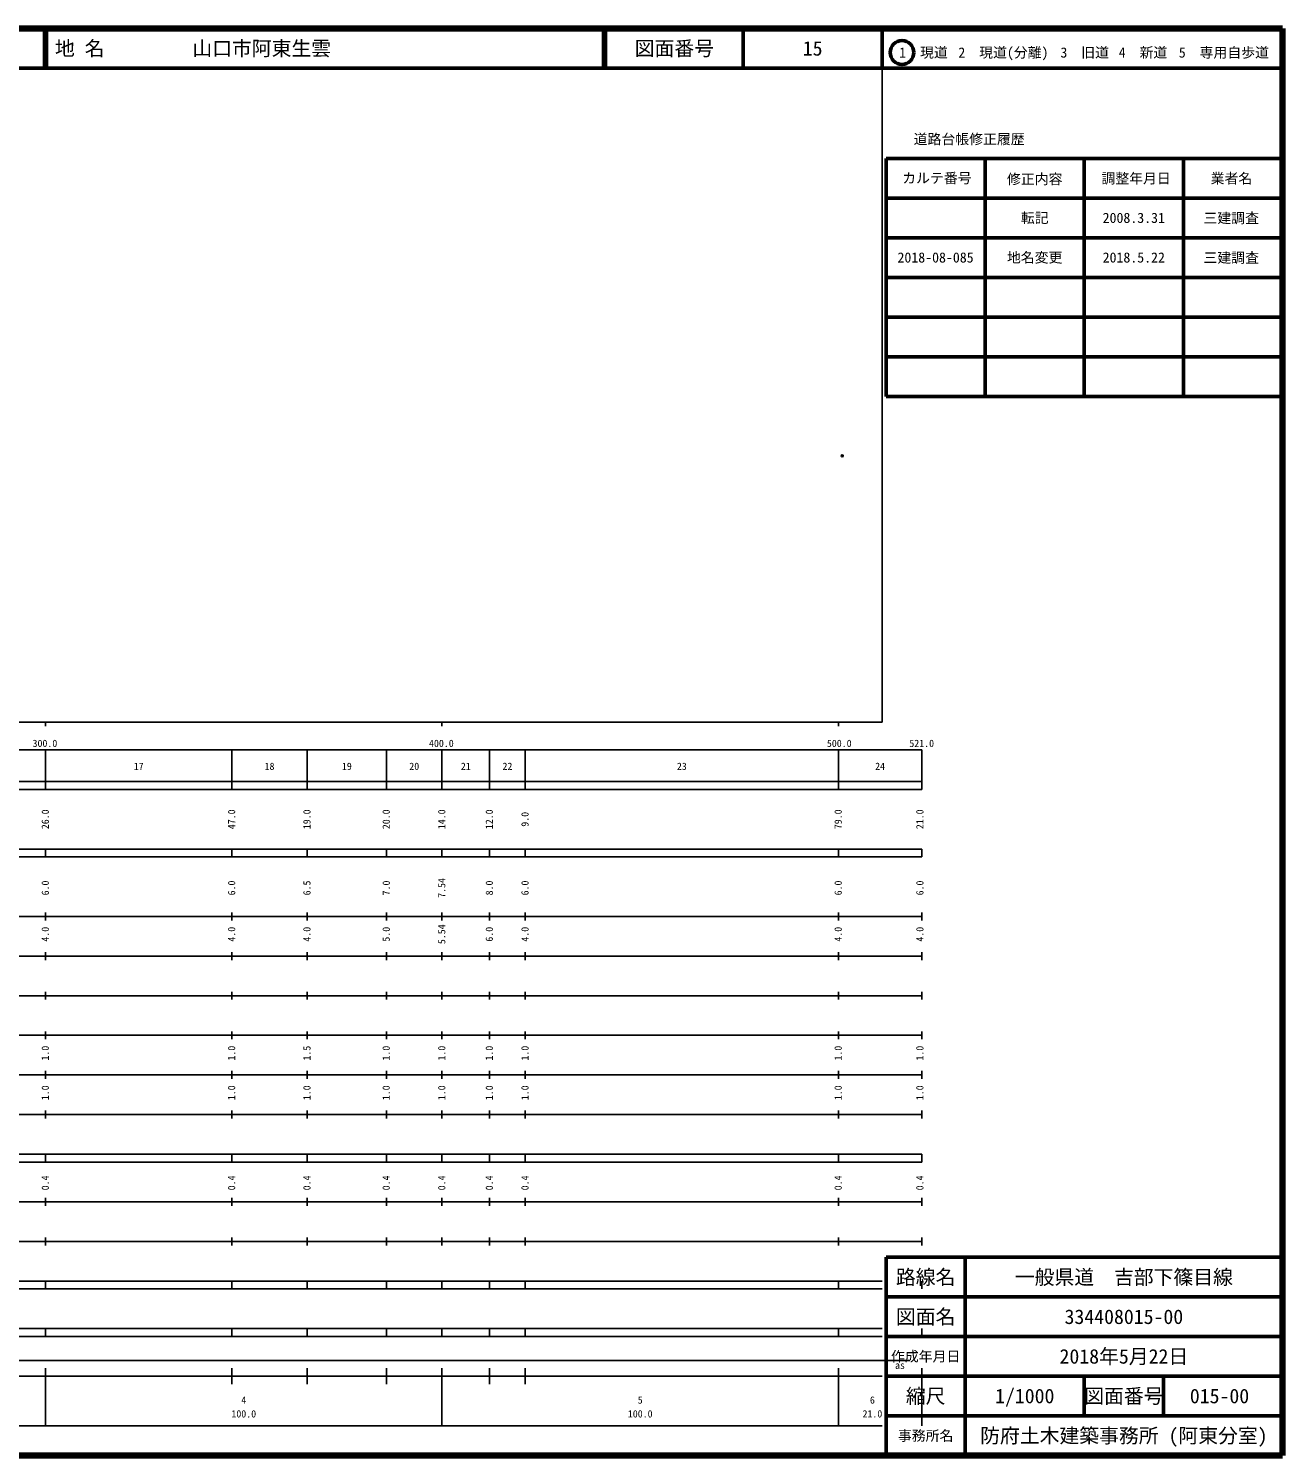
# Model space of a CAD drawing. Units: millimetres on the paper. Extents: x 40 to 680, y 20 to 380.
# Drawn here: x 363.7 to 680, y 20 to 380 of the extents above; entities that cross this region are included whole.
import ezdxf
from ezdxf.enums import TextEntityAlignment as Align

# ---------------------------------------------------------------- set-up
doc = ezdxf.new("R2010")
doc.units = ezdxf.units.MM
doc.header["$PDMODE"] = 32
doc.header["$PDSIZE"] = 0.5
doc.layers.add('M-OTRS', color=6, linetype='Continuous')
doc.layers.add('M-TTL-TXT', color=7, linetype='Continuous')
for name, color, linetype, lineweight in [('M-TTL', 2, 'Continuous', 140), ('M-TTL-BAND', 7, 'Continuous', 25), ('M-TTL-FRAM', 2, 'Continuous', 50), ('M-TTL-LINE', 7, 'Continuous', 50)]:
    doc.layers.add(name, color=color, linetype=linetype, lineweight=lineweight)
doc.styles.add('ＭＳ ゴシック', font='')
doc.styles.get('ＭＳ ゴシック').set_extended_font_data('MS Gothic')

msp = doc.modelspace()

# ---------------------------------------------------------------- linework, layer by layer
at = {"layer": 'M-OTRS'}
msp.add_point((568.975, 272.224), dxfattribs=at)
at = {"layer": 'M-TTL'}
for p, q in [((680, 380), (40, 380)), ((680, 20), (680, 380)), ((40, 20), (680, 20))]:
    msp.add_line(p, q, dxfattribs=at)
at = {"layer": 'M-TTL-BAND'}
for p, q in [((579, 205), (579, 370)), ((40, 205), (579, 205)), ((368, 205), (368, 204)), ((468, 205), (468, 204)), ((568, 205), (568, 204)), ((68, 198), (589, 198)), ((368, 188), (368, 198)), ((415, 188), (415, 198)), ((434, 188), (434, 198)), ((454, 188), (454, 198)), ((468, 188), (468, 198)), ((480, 188), (480, 198)), ((489, 188), (489, 198)), ((568, 188), (568, 198)), ((589, 188), (589, 198)), ((40, 190), (589, 190)), ((40, 188), (589, 188)), ((40, 173), (589, 173)), ((368, 171), (368, 173)), ((415, 171), (415, 173)), ((434, 171), (434, 173)), ((454, 171), (454, 173)), ((468, 171), (468, 173)), ((480, 171), (480, 173)), ((489, 171), (489, 173)), ((568, 171), (568, 173)), ((589, 171), (589, 173)), ((40, 171), (589, 171)), ((40, 156), (589, 156)), ((368, 155), (368, 157)), ((415, 155), (415, 157)), ((434, 155), (434, 157)), ((454, 155), (454, 157)), ((468, 155), (468, 157)), ((480, 155), (480, 157)), ((489, 155), (489, 157)), ((568, 155), (568, 157)), ((589, 155), (589, 157)), ((46, 146), (589, 146)), ((368, 145), (368, 147)), ((415, 145), (415, 147)), ((434, 145), (434, 147)), ((454, 145), (454, 147)), ((468, 145), (468, 147)), ((480, 145), (480, 147)), ((489, 145), (489, 147)), ((568, 145), (568, 147)), ((589, 145), (589, 147)), ((368, 135), (368, 137)), ((415, 135), (415, 137)), ((434, 135), (434, 137)), ((454, 135), (454, 137)), ((468, 135), (468, 137)), ((480, 135), (480, 137)), ((489, 135), (489, 137)), ((568, 135), (568, 137)), ((589, 135), (589, 137)), ((52, 136), (589, 136)), ((46, 126), (589, 126)), ((368, 125), (368, 127)), ((415, 125), (415, 127)), ((434, 125), (434, 127)), ((454, 125), (454, 127)), ((468, 125), (468, 127)), ((480, 125), (480, 127)), ((489, 125), (489, 127)), ((568, 125), (568, 127)), ((589, 125), (589, 127)), ((52, 116), (589, 116)), ((368, 115), (368, 117)), ((415, 115), (415, 117)), ((434, 115), (434, 117)), ((454, 115), (454, 117)), ((468, 115), (468, 117)), ((480, 115), (480, 117)), ((489, 115), (489, 117)), ((568, 115), (568, 117)), ((589, 115), (589, 117)), ((46, 106), (589, 106)), ((368, 105), (368, 107)), ((415, 105), (415, 107)), ((434, 105), (434, 107)), ((454, 105), (454, 107)), ((468, 105), (468, 107)), ((480, 105), (480, 107)), ((489, 105), (489, 107)), ((568, 105), (568, 107)), ((589, 105), (589, 107)), ((40, 96), (589, 96)), ((40, 94), (589, 94)), ((368, 94), (368, 96)), ((415, 94), (415, 96)), ((434, 94), (434, 96)), ((454, 94), (454, 96)), ((468, 94), (468, 96)), ((480, 94), (480, 96)), ((489, 94), (489, 96)), ((568, 94), (568, 96)), ((589, 94), (589, 96)), ((49, 84), (589, 84)), ((368, 83), (368, 85)), ((415, 83), (415, 85)), ((434, 83), (434, 85)), ((454, 83), (454, 85)), ((468, 83), (468, 85)), ((480, 83), (480, 85)), ((489, 83), (489, 85)), ((568, 83), (568, 85)), ((589, 83), (589, 85)), ((40, 74), (589, 74)), ((368, 73), (368, 75)), ((415, 73), (415, 75)), ((434, 73), (434, 75)), ((454, 73), (454, 75)), ((468, 73), (468, 75)), ((480, 73), (480, 75)), ((489, 73), (489, 75)), ((568, 73), (568, 75)), ((589, 73), (589, 75)), ((40, 64), (579, 64)), ((40, 62), (579, 62)), ((368, 62), (368, 64)), ((415, 62), (415, 64)), ((434, 62), (434, 64)), ((454, 62), (454, 64)), ((468, 62), (468, 64)), ((480, 62), (480, 64)), ((489, 62), (489, 64)), ((568, 62), (568, 64)), ((589, 62), (589, 64)), ((40, 52), (579, 52)), ((368, 50), (368, 52)), ((415, 50), (415, 52)), ((434, 50), (434, 52)), ((454, 50), (454, 52)), ((468, 50), (468, 52)), ((480, 50), (480, 52)), ((489, 50), (489, 52)), ((568, 50), (568, 52)), ((589, 50), (589, 52)), ((40, 50), (579, 50)), ((71, 44), (586, 44)), ((40, 40), (579, 40)), ((368, 27.5), (368, 42)), ((415, 38), (415, 42)), ((434, 38), (434, 42)), ((454, 38), (454, 42)), ((468, 27.5), (468, 42)), ((480, 38), (480, 42)), ((489, 38), (489, 42)), ((568, 27.5), (568, 42)), ((589, 27.5), (589, 42)), ((68, 27.5), (579, 27.5))]:
    msp.add_line(p, q, dxfattribs=at)
at = {"layer": 'M-TTL-FRAM'}
for p, q in [((580, 347.197), (580, 287.197)), ((580, 347.197), (680, 347.197)), ((580, 287.197), (680, 287.197)), ((680, 70), (580, 70)), ((580, 70), (580, 20))]:
    msp.add_line(p, q, dxfattribs=at)
at = {"layer": 'M-TTL-LINE'}
for p, q in [((367.75, 380), (367.75, 370)), ((368.25, 380), (368.25, 370)), ((508.747, 380), (508.747, 370)), ((509.247, 380), (509.247, 370)), ((543.997, 380), (543.997, 370)), ((579, 380), (579, 370)), ((40, 370), (680, 370)), ((605, 347.197), (605, 287.197)), ((630, 347.197), (630, 287.197)), ((655, 347.197), (655, 287.197)), ((580, 337.197), (680, 337.197)), ((580, 327.197), (680, 327.197)), ((580, 317.197), (680, 317.197)), ((580, 307.197), (680, 307.197)), ((580, 297.197), (680, 297.197)), ((600, 70), (600, 20)), ((680, 60), (580, 60)), ((680, 50), (580, 50)), ((680, 40), (580, 40)), ((630, 40), (630, 30)), ((650, 40), (650, 30)), ((680, 30), (580, 30))]:
    msp.add_line(p, q, dxfattribs=at)
msp.add_circle((584.031, 373.958), 3, dxfattribs=at)

# ---------------------------------------------------------------- texts
at = {"layer": 'M-TTL-BAND', "style": 'ＭＳ ゴシック'}
for s, p in [('300.0', (367.844, 198.195)), ('400.0', (467.844, 198.195)), ('500.0', (568.206, 198.195)), ('521.0', (589, 198.195)), ('17', (391.5, 192.405)), ('18', (424.5, 192.405)), ('19', (444, 192.405)), ('20', (461, 192.405)), ('21', (474, 192.405)), ('22', (484.5, 192.405)), ('23', (528.5, 192.405)), ('24', (578.5, 192.405)), ('as', (583.515, 41.292)), ('4', (418, 32.523)), ('5', (518, 32.523)), ('6', (576.565, 32.523)), ('100.0', (418, 29.033)), ('100.0', (518, 29.033)), ('21.0', (576.565, 29.033))]:
    msp.add_text(s, height=1.833, dxfattribs=at).set_placement(p, align=Align.BOTTOM_CENTER)
for s, p in [('26.0', (369.387, 180.5)), ('47.0', (416.387, 180.5)), ('19.0', (435.387, 180.5)), ('20.0', (455.387, 180.5)), ('14.0', (469.387, 180.5)), ('12.0', (481.387, 180.5)), ('9.0', (490.387, 180.5)), ('79.0', (569.387, 180.5)), ('21.0', (590, 180.5)), ('6.0', (369.387, 163.174)), ('6.0', (416.387, 163.174)), ('6.5', (435.387, 163.174)), ('7.0', (455.387, 163.174)), ('7.54', (469.387, 163.174)), ('8.0', (481.387, 163.174)), ('6.0', (490.387, 163.174)), ('6.0', (569.387, 163.174)), ('6.0', (590, 163.174)), ('4.0', (369.387, 151.5)), ('4.0', (416.387, 151.5)), ('4.0', (435.387, 151.5)), ('5.0', (455.387, 151.5)), ('5.54', (469.387, 151.5)), ('6.0', (481.387, 151.5)), ('4.0', (490.387, 151.5)), ('4.0', (569.387, 151.5)), ('4.0', (590, 151.5)), ('1.0', (369.387, 121.5)), ('1.0', (416.387, 121.5)), ('1.5', (435.387, 121.5)), ('1.0', (455.387, 121.5)), ('1.0', (469.387, 121.5)), ('1.0', (481.387, 121.5)), ('1.0', (490.387, 121.5)), ('1.0', (569.387, 121.5)), ('1.0', (590, 121.5)), ('1.0', (369.387, 111.5)), ('1.0', (416.387, 111.5)), ('1.0', (435.387, 111.5)), ('1.0', (455.387, 111.5)), ('1.0', (469.387, 111.5)), ('1.0', (481.387, 111.5)), ('1.0', (490.387, 111.5)), ('1.0', (569.387, 111.5)), ('1.0', (590, 111.5)), ('0.4', (369.387, 88.764)), ('0.4', (416.387, 88.764)), ('0.4', (435.387, 88.764)), ('0.4', (455.387, 88.764)), ('0.4', (469.387, 88.764)), ('0.4', (481.387, 88.764)), ('0.4', (490.387, 88.764)), ('0.4', (569.387, 88.764)), ('0.4', (590, 88.764))]:
    msp.add_text(s, height=1.833, rotation=90, dxfattribs=at).set_placement(p, align=Align.BOTTOM_CENTER)
at = {"layer": 'M-TTL-TXT', "style": 'ＭＳ ゴシック'}
for s, p in [('地 名', (370.38, 375)), ('山口市阿東生雲', (405.024, 375))]:
    msp.add_text(s, height=3.666, dxfattribs=at).set_placement(p, align=Align.MIDDLE_LEFT)
for s, height, p in [('図面番号', 3.666, (526.622, 375)), ('15', 3.666, (561.497, 375)), ('1\u3000現道', 2.566, (589.448, 373.958)), ('2\u3000現道(分離)', 2.566, (609.619, 373.958)), ('3\u3000旧道', 2.566, (630.121, 373.958)), ('4\u3000新道', 2.566, (644.824, 373.958)), ('5\u3000専用自歩道', 2.566, (665.228, 373.958)), ('道路台帳修正履歴', 2.566, (600.968, 352.113)), ('カルテ番号', 2.566, (592.839, 342.277)), ('修正内容', 2.566, (617.509, 342.023)), ('調整年月日', 2.566, (643.089, 342.197)), ('業者名', 2.566, (667.134, 342.197)), ('転記', 2.566, (617.5, 332.245)), ('2008.3.31', 2.566, (642.5, 332.245)), ('三建調査', 2.566, (667.077, 332.189)), ('2018-08-085', 2.566, (592.5, 322.245)), ('地名変更', 2.566, (617.5, 322.245)), ('2018.5.22', 2.566, (642.5, 322.245)), ('三建調査', 2.566, (667.077, 322.189)), ('路線名', 3.666, (590, 65)), ('路線名', 3.666, (590, 65)), ('一般県道\u3000吉部下篠目線', 3.666, (640, 65)), ('図面名', 3.666, (590, 55)), ('図面名', 3.666, (590, 55)), ('334408015-00', 3.666, (640, 55)), ('2018年5月22日', 3.666, (640, 45)), ('作成年月日', 2.566, (590, 45)), ('作成年月日', 2.566, (590, 45)), ('縮尺', 3.666, (590, 35)), ('縮尺', 3.666, (590, 35)), ('1/1000', 3.666, (615, 35)), ('図面番号', 3.666, (640, 35)), ('図面番号', 3.666, (640, 35)), ('015-00', 3.666, (664.125, 35)), ('事務所名', 2.566, (590, 25)), ('事務所名', 2.566, (590, 25)), ('防府土木建築事務所 (阿東分室)', 3.666, (640, 25))]:
    msp.add_text(s, height=height, dxfattribs=at).set_placement(p, align=Align.MIDDLE_CENTER)

doc.saveas('drawing.dxf')
